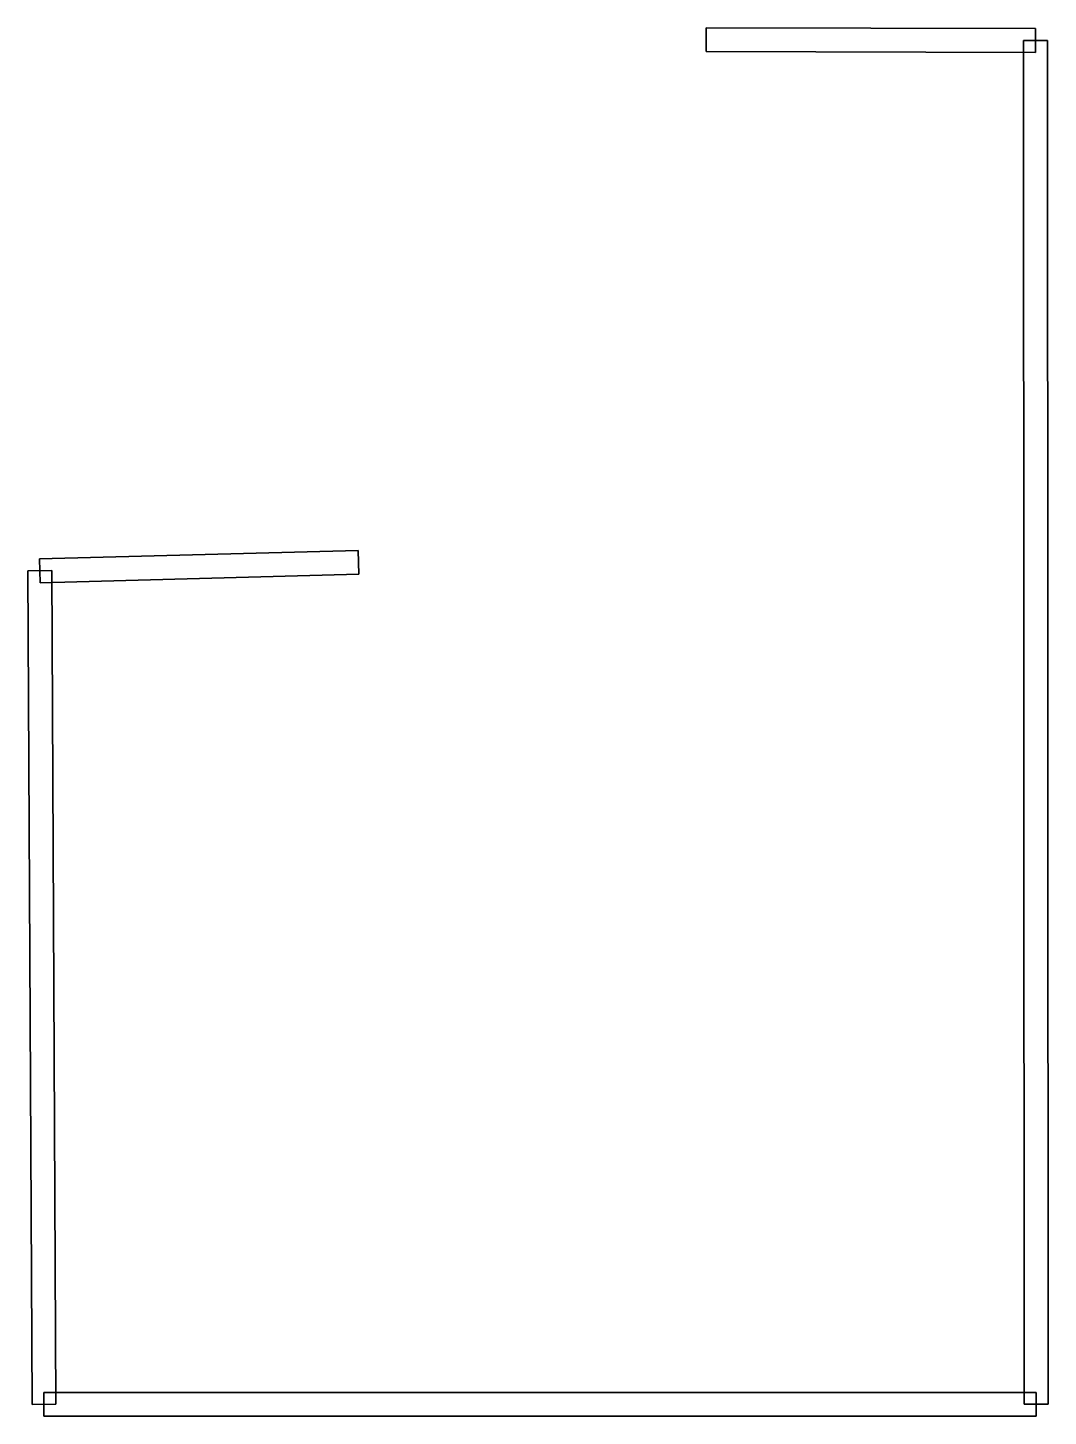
# Model space of a CAD drawing. Header units: inches. Extents: x -90 to 78, y -90 to 139.
import ezdxf

# ---------------------------------------------------------------- set-up
doc = ezdxf.new("R2010")
doc.units = ezdxf.units.IN
doc.layers.add('ROOM', color=5, linetype='CONTINUOUS')

msp = doc.modelspace()

# ---------------------------------------------------------------- linework, layer by layer
at = {"layer": 'ROOM', "color": 5}
for points in [[(76.368874, 134.958878, 99.476379), (22.113321, 135.077225, 99.476379), (22.121908, 139.014236, 99.476379), (76.377457, 138.895889, 99.476379)], [(22.113321, 135.077225), (76.368874, 134.958878), (76.377457, 138.895889), (22.121908, 139.014236)], [(22.113321, 135.077225), (22.121908, 139.014236), (22.121908, 139.014236, 99.476379), (22.113321, 135.077225, 99.476379)], [(22.121908, 139.014236), (76.377457, 138.895889), (76.377457, 138.895889, 99.476379), (22.121908, 139.014236, 99.476379)], [(76.377457, 138.895889), (76.368874, 134.958878), (76.368874, 134.958878, 99.476379), (76.377457, 138.895889, 99.476379)], [(76.368874, 134.958878), (22.113321, 135.077225), (22.113321, 135.077225, 99.476379), (76.368874, 134.958878, 99.476379)], [(74.528465, -87.780769, 99.476379), (74.404663, 136.9263, 99.476379), (78.341667, 136.928467, 99.476379), (78.465469, -87.778595, 99.476379)], [(74.404663, 136.9263), (74.528465, -87.780769), (78.465469, -87.778595), (78.341667, 136.928467)], [(74.404663, 136.9263), (78.341667, 136.928467), (78.341667, 136.928467, 99.476379), (74.404663, 136.9263, 99.476379)], [(74.528465, -87.780769), (74.404663, 136.9263), (74.404663, 136.9263, 99.476379), (74.528465, -87.780769, 99.476379)], [(78.341667, 136.928467), (78.465469, -87.778595), (78.465469, -87.778595, 99.476379), (78.341667, 136.928467, 99.476379)], [(-87.706078, 51.49662), (-35.217079, 52.908985), (-35.217079, 52.908985, 99.476379), (-87.706078, 51.49662, 99.476379)], [(-35.111179, 48.973396, 99.476379), (-87.600174, 47.561035, 99.476379), (-87.706078, 51.49662, 99.476379), (-35.217079, 52.908985, 99.476379)], [(-87.600174, 47.561035), (-35.111179, 48.973396), (-35.217079, 52.908985), (-87.706078, 51.49662)], [(-35.217079, 52.908985), (-35.111179, 48.973396), (-35.111179, 48.973396, 99.476379), (-35.217079, 52.908985, 99.476379)], [(-87.600174, 47.561035), (-87.706078, 51.49662), (-87.706078, 51.49662, 99.476379), (-87.600174, 47.561035, 99.476379)], [(-85.69751, 49.573734, 99.476379), (-84.999359, -87.769676, 99.476379), (-88.936302, -87.789688, 99.476379), (-89.63446, 49.553722, 99.476379)], [(-84.999359, -87.769676), (-85.69751, 49.573734), (-89.63446, 49.553722), (-88.936302, -87.789688)], [(-89.63446, 49.553722), (-85.69751, 49.573734), (-85.69751, 49.573734, 99.476379), (-89.63446, 49.553722, 99.476379)], [(-88.936302, -87.789688), (-89.63446, 49.553722), (-89.63446, 49.553722, 99.476379), (-88.936302, -87.789688, 99.476379)], [(-35.111179, 48.973396), (-87.600174, 47.561035), (-87.600174, 47.561035, 99.476379), (-35.111179, 48.973396, 99.476379)], [(-85.69751, 49.573734), (-84.999359, -87.769676), (-84.999359, -87.769676, 99.476379), (-85.69751, 49.573734, 99.476379)], [(-86.967834, -85.81118), (76.496964, -85.81118), (76.496964, -85.81118, 99.476379), (-86.967834, -85.81118, 99.476379)], [(-86.967834, -85.81118, 99.476379), (76.496964, -85.81118, 99.476379), (76.496964, -89.748192, 99.476379), (-86.967834, -89.748192, 99.476379)], [(76.496964, -85.81118), (-86.967834, -85.81118), (-86.967834, -89.748192), (76.496964, -89.748192)], [(-86.967834, -89.748192), (-86.967834, -85.81118), (-86.967834, -85.81118, 99.476379), (-86.967834, -89.748192, 99.476379)], [(76.496964, -85.81118), (76.496964, -89.748192), (76.496964, -89.748192, 99.476379), (76.496964, -85.81118, 99.476379)], [(-84.999359, -87.769676), (-88.936302, -87.789688), (-88.936302, -87.789688, 99.476379), (-84.999359, -87.769676, 99.476379)], [(78.465469, -87.778595), (74.528465, -87.780769), (74.528465, -87.780769, 99.476379), (78.465469, -87.778595, 99.476379)], [(76.496964, -89.748192), (-86.967834, -89.748192), (-86.967834, -89.748192, 99.476379), (76.496964, -89.748192, 99.476379)]]:
    msp.add_3dface(points, dxfattribs=at)

doc.saveas('drawing.dxf')
